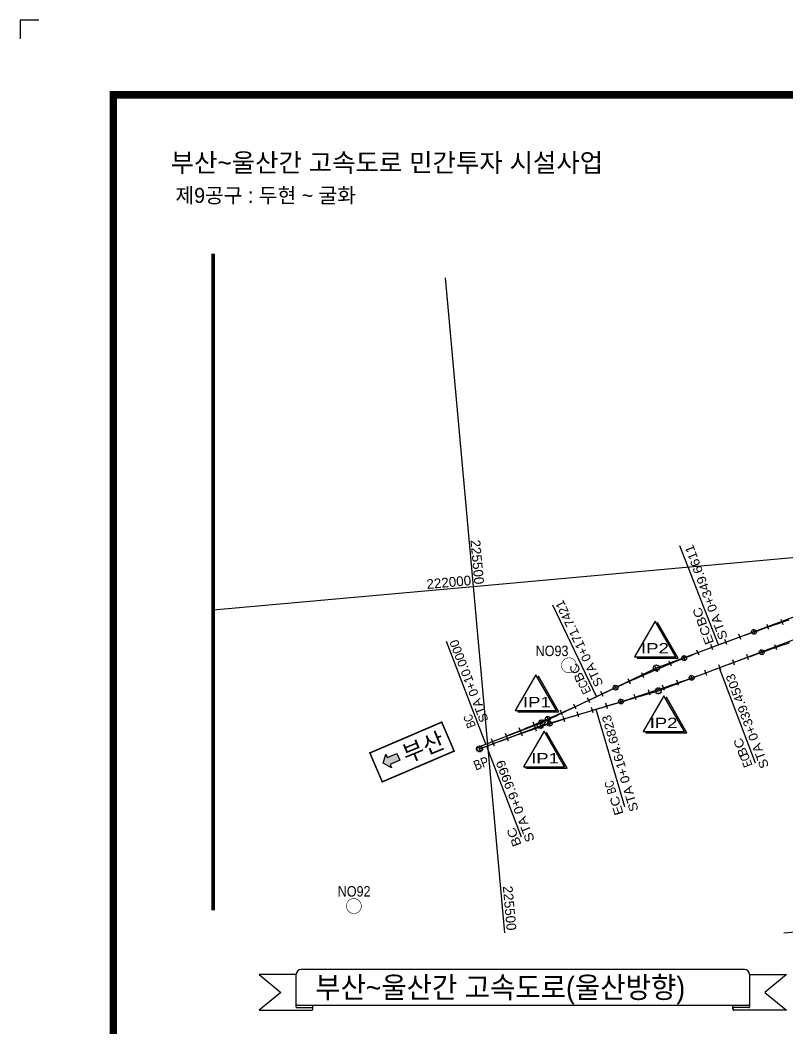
# Model space of a CAD drawing. Extents: x 224102 to 224943, y 224653 to 225247.
# Drawn here: x 224101.5 to 224307.3, y 224976.2 to 225246.6 of the extents above; entities that cross this region are included whole.
import ezdxf
from ezdxf.enums import TextEntityAlignment as Align

# ---------------------------------------------------------------- set-up
doc = ezdxf.new("R2010")
doc.units = 0
doc.header["$LTSCALE"] = 10
doc.header["$MEASUREMENT"] = 0
doc.layers.get('0').update_dxf_attribs({"linetype": 'CONTINUOUS'})
for name, color, linetype in [('CA-ALGN-CNTL', 2, 'CONTINUOUS'), ('CA-ALGN-IPLN', 1, 'CONTINUOUS'), ('CA-ALGN-IPSM', 2, 'CONTINUOUS'), ('CA-ALGN-STSM', 2, 'CONTINUOUS'), ('CA-ALGN-SUBL', 1, 'CONTINUOUS'), ('CA-ALGN-SUBT', 2, 'CONTINUOUS'), ('CA-ALGN-TEXT', 3, 'CONTINUOUS'), ('CA-TEXT', 3, 'CONTINUOUS'), ('CA-XXXX', 2, 'CONTINUOUS'), ('CV-GRID-BORD', 4, 'CONTINUOUS'), ('CV-GRID-LINE', 1, 'CONTINUOUS'), ('CV-GRID-TEXT', 4, 'CONTINUOUS'), ('CV-SURV-SYMB', 3, 'CONTINUOUS'), ('CV-SURV-TEXT', 3, 'CONTINUOUS'), ('CX-BORD', 3, 'CONTINUOUS'), ('CX-BORD-LIN1', 4, 'CONTINUOUS'), ('CX-BORD-LIN2', 3, 'CONTINUOUS'), ('CX-BORD-TEX2', 7, 'CONTINUOUS'), ('CX-BORD-TEX3', 6, 'CONTINUOUS'), ('CX-MISC', 2, 'CONTINUOUS'), ('CZ-LIN2', 3, 'CONTINUOUS'), ('CZ-SYMB', 2, 'CONTINUOUS'), ('CZ-TEX1', 6, 'CONTINUOUS')]:
    doc.layers.add(name, color=color, linetype=linetype)
doc.styles.add('GTXT', font='Dotum.ttf')
doc.styles.get("Standard").update_dxf_attribs({"font": 'Dotum.ttf'})
doc.styles.add('TB_TEXT', font='Dotum.ttf')
doc.styles.add('TB_WBTXT', font='Dotum.ttf')
doc.styles.add('TB_WMTXT', font='Dotum.ttf')

# ---------------------------------------------------------------- blocks, each defined once
blk = doc.blocks.new('CAIPMRK')
at = {"const_width": 0.1}
blk.add_lwpolyline([(-2, 0, -0.9999999999999999), (2, 0, -1)], format="xyb", close=True, dxfattribs=at)
blk.add_circle((0, 0), 1.5)
blk = doc.blocks.new('CASTAMM')
blk.add_line((0, -1.5), (0, 1.5))
blk.add_circle((0, 0), 1.3)
at = {"style": 'GTXT', "flags": 1}
for tag, p in [('XSEC_DAT', (0, -6.854719476030255)), ('STA_DST', (0, -3.624746947281125))]:
    blk.add_attdef(tag, text='', height=2.5, dxfattribs=at).set_placement(p, align=Align.MIDDLE)
blk = doc.blocks.new('CASTAMS')
blk.add_line((0, -1.5), (0, 1.5))
at = {"style": 'GTXT', "flags": 1}
for tag, p in [('XSEC_DAT', (0, -6.854719476030255)), ('STA_DST', (0, -3.624746947281125))]:
    blk.add_attdef(tag, text='', height=2.5, dxfattribs=at).set_placement(p, align=Align.MIDDLE)
blk = doc.blocks.new('CZDIRA1')
blk.add_hatch(color=256).paths.add_polyline_path([(0, 2), (0, -1.999999999999992), (9.333333333333256, -1.999999999999992), (9.333333333333256, -3.999999999999991), (14.66666666666663, 0), (9.333333333333256, 4), (9.333333333333256, 2)])
blk.add_lwpolyline([(9.333333333333256, 4), (14.66666666666663, 0), (9.333333333333256, -3.999999999999991), (9.333333333333256, -1.999999999999992), (0, -1.999999999999992), (0, 2), (9.333333333333256, 2)], close=True)
blk = doc.blocks.new('CVSVCPM')
at = {"const_width": 0.15}
blk.add_lwpolyline([(0, 2, -1), (0, -2, -1), (0, 2)], format="xyb", dxfattribs=at)
at = {"style": 'GTXT', "flags": 1}
blk.add_attdef('NO', text='', height=2.5, dxfattribs=at).set_placement((0, 4.760439115567124), align=Align.MIDDLE)
blk = doc.blocks.new('CXBLKA1-KHCA1')
at = {"layer": 'CX-BORD-LIN1', "const_width": 2}
blk.add_lwpolyline([(796, -2.273736754432321e-12), (0, 0), (0, 553.9999999999995), (795.9999999999995, 553.9999999999995)], close=True, dxfattribs=at)
at = {"layer": 'CX-MISC'}
blk.add_lwpolyline([(-20.00200001999247, 573.9999999999995), (-25, 573.9999999999995), (-25, 569.0020000199916)], dxfattribs=at)
at = {"layer": 'CX-BORD-LIN1', "style": 'TB_TEXT'}
for tag, height, p in [('TR_RNUM4', 3, (285.105116618196, 26.63656332936284)), ('TR_RDAT4', 3.5, (317.5, 26.99999999999994)), ('TR_DGN4', 3.5, (459.1184542177598, 26.99999999999993)), ('TR_CHK4', 3.5, (499.1184542177598, 26.99999999999993)), ('TR_APP4', 3.5, (539.1184542177598, 27.00000000000016)), ('TR_RNUM3', 3, (285.105116618196, 20.63656332936395)), ('TR_RDAT3', 3.5, (317.5, 21.00000000000105)), ('TR_DGN3', 3.5, (459.1184542177598, 21.00000000000104)), ('TR_CHK3', 3.5, (499.1184542177598, 21.00000000000104)), ('TR_APP3', 3.5, (539.1184542177598, 21.00000000000126)), ('TR_RDAT2', 3.5, (317.5, 15.00000000000105)), ('TR_DGN2', 3.5, (459.1184542177598, 15.00000000000104)), ('TR_CHK2', 3.5, (499.1184542177598, 15.00000000000104)), ('TR_APP2', 3.5, (539.1184542177598, 15.00000000000126)), ('TR_RNUM2', 3, (285.105116618196, 14.63656332936395)), ('TR_RNUM1', 3, (285.105116618196, 8.636563329362843)), ('TR_RDAT1', 3.5, (317.5, 8.999999999999943)), ('TR_DGN1', 3.5, (459.1184542177598, 8.999999999999929)), ('TR_CHK1', 3.5, (499.1184542177598, 8.999999999999929)), ('TR_APP1', 3.5, (539.1184542177598, 9.000000000000156))]:
    blk.add_attdef(tag, text='', height=height, dxfattribs=at).set_placement(p, align=Align.MIDDLE_CENTER)
for tag, p in [('TR_RCON4', (342.3033138082337, 26.99999999999994)), ('TR_RCON3', (342.3033138082337, 21.00000000000105)), ('TR_RCON2', (342.3033138082337, 15.00000000000105)), ('TR_RCON1', (342.3033138082337, 8.999999999999943))]:
    blk.add_attdef(tag, text='', height=3.5, dxfattribs=at).set_placement(p, align=Align.MIDDLE_LEFT)
at = {"layer": 'CX-BORD-LIN2', "style": 'TB_TEXT'}
blk.add_attdef('TD_VERSION', text='', height=3, rotation=90, dxfattribs=at).set_placement((800.499999405456, 48.01489921212271), align=Align.MIDDLE_CENTER)
at = {"layer": 'CX-BORD-TEX2', "style": 'TB_WMTXT'}
for tag, height, p in [('TB_CNAME', 5, (15.34476638720071, 531.8324131479244)), ('TB_CSCOP', 4, (16.63456755316156, 523.8324131479244))]:
    blk.add_attdef(tag, text='', height=height, dxfattribs=at).set_placement(p, align=Align.BOTTOM_LEFT)
at = {"layer": 'CX-BORD-TEX2', "style": 'TB_WBTXT'}
for tag, height, p in [('TB_MTITIL', 10, (398, 533.326413560618)), ('TB_STITL', 7, (398, 518.326413560618))]:
    blk.add_attdef(tag, text='', height=height, dxfattribs=at).set_placement(p, align=Align.MIDDLE_CENTER)
at = {"layer": 'CX-BORD-TEX3', "style": 'TB_TEXT'}
for tag, height, p in [('TD_DCOMP', 4.5, (217.5, 24.99999999999931)), ('TD_CSECT', 4.5, (611, 24.99999999999896)), ('TD_DNAME_TOP', 4.5, (755, 24.99999999999912)), ('TD_DNAME_MAIN', 4.5, (755, 19.00715491911868)), ('TD_CCOMP', 4.5, (217.5, 14.99999999999931)), ('TD_HSCAL', 4.5, (626.6991483434026, 15.23515171695612)), ('TD_VSCAL', 4.5, (655.7793615572627, 15.23515171695612)), ('TD_DNAME_BOT', 3, (755, 13.65422715006187)), ('TD_CNAME', 4.5, (65, 5.752181573154171)), ('TD_FIELD', 4.5, (182.5, 5.52709622435755)), ('TD_CSTEP', 4.5, (253.2440000000001, 5.527096224357066)), ('TD_DWGCODE', 4.5, (641, 5.385823260720159)), ('TD_DWGNO', 4.5, (755, 5.385823260720144))]:
    blk.add_attdef(tag, text='', height=height, dxfattribs=at).set_placement(p, align=Align.MIDDLE_CENTER)
at = {"layer": 'CX-BORD-TEX3', "style": 'TB_TEXT', "width": 0.9}
blk.add_attdef('TD_CDIST', text='', height=4.5, dxfattribs=at).set_placement((656, 24.99999999999902), align=Align.MIDDLE_CENTER)

msp = doc.modelspace()

# ---------------------------------------------------------------- hatches: boundary and pattern name
at = {"layer": 'CA-ALGN-TEXT'}
for points in [[(224277.2830563404, 225075.9241127962), (224267.0877444203, 225075.9241127961), (224266.8851300257, 225075.5731743704), (224277.9352724066, 225075.5731743705), (224272.4102012162, 225085.1428783877), (224272.1854003803, 225084.7535119184)], [(224245.3024875853, 225061.4967545814), (224235.1071756652, 225061.4967545814), (224234.9045612706, 225061.1458161556), (224245.9547036515, 225061.1458161556), (224240.429632461, 225070.7155201729), (224240.2048316252, 225070.3261537036)], [(224279.6117378921, 225055.9119698949), (224269.416425972, 225055.9119698949), (224269.2138115774, 225055.5610314692), (224280.2639539583, 225055.5610314692), (224274.7388827679, 225065.1307354865), (224274.5140819321, 225064.7413690172)], [(224247.4759218519, 225046.4488634854), (224237.2806099318, 225046.4488634854), (224237.0779955372, 225046.0979250597), (224248.1281379181, 225046.0979250597), (224242.6030667276, 225055.667629077), (224242.3782658918, 225055.2782626077)]]:
    msp.add_hatch(color=256, dxfattribs=at).paths.add_polyline_path(points)

# ---------------------------------------------------------------- linework, layer by layer
at = {"layer": 'CA-ALGN-CNTL'}
for points in [[(224224.4400036202, 225051.7887450398), (224225.3740711048, 225052.1458414825), (224226.3081367786, 225052.5029357524), (224226.3081385895, 225052.5029379251), (224227.2417587732, 225052.8612006978), (224228.1744801906, 225053.2217977608), (224229.1062972279, 225053.5847245879), (224230.0372060824, 225053.9499788255), (224230.9671966142, 225054.3175615612), (224231.8962653822, 225054.687466458), (224232.824406411, 225055.0596929731), (224233.7516158979, 225055.4342387531), (224234.6778840648, 225055.8111009019), (224235.6032069278, 225056.1902790578), (224236.5275808653, 225056.5717688755), (224237.450996099, 225056.9555674589), (224238.3734506371, 225057.3416746271), (224239.2949368741, 225057.7300856732), (224240.2154488345, 225058.1208000545), (224241.1349809047, 225058.5138132448), (224242.0535271092, 225058.9091247017), (224242.9710836454, 225059.3067320715), (224243.8876429076, 225059.7066306473), (224244.8031989204, 225060.1088198865), (224245.7177458894, 225060.5132972546), (224246.6312800117, 225060.9200603983), (224246.6312800117, 225060.9200603983), (224247.5437936817, 225061.3291046104), (224248.4552829161, 225061.7404295293), (224249.3657399282, 225062.1540324398), (224250.2751591045, 225062.5699088156), (224251.1835384531, 225062.9880584758), (224252.0908683766, 225063.4084765328), (224252.9971428998, 225063.8311624437), (224253.9023602116, 225064.256114036), (224254.8065107148, 225064.6833264218), (224255.7095906064, 225065.1127972476), (224256.0239933877, 225065.2629651523), (224256.0239933877, 225065.2629651523), (224256.6120524612, 225065.5435675096), (224257.5154596558, 225065.9723531253), (224258.419933478, 225066.3988799393), (224259.3254722981, 225066.8231437871), (224260.2320681487, 225067.2451439454), (224261.1397155969, 225067.6648738961), (224262.0484104783, 225068.0823352693), (224262.9581451874, 225068.4975233581), (224263.8689159215, 225068.9104358089), (224264.7807168858, 225069.3210700872), (224265.6935404751, 225069.7294214862), (224266.6073825246, 225070.1354916358), (224267.5222354291, 225070.539275829), (224268.4380973775, 225070.9407718933), (224269.3549585916, 225071.3399769325), (224270.2728154495, 225071.7368866012), (224271.191661795, 225072.1315023488), (224272.1114920143, 225072.523819649), (224273.0322983212, 225072.9138357866), (224273.9540789045, 225073.301548589), (224274.8768259781, 225073.6869553409), (224275.8005315745, 225074.0700553189), (224276.7251940639, 225074.4508443586), (224277.6508036678, 225074.8293195638), (224278.5773583947, 225075.2054807538), (224279.5048506388, 225075.5793232214), (224280.4332744249, 225075.9508464241), (224281.3626239584, 225076.3200478276), (224282.2928914529, 225076.6869247165), (224283.2240750974, 225077.0514749183), (224284.1561671056, 225077.4136957178), (224285.0891636747, 225077.7735847614), (224286.0230548457, 225078.1311411447), (224286.9578369967, 225078.4863605226), (224287.8935041522, 225078.8392423524), (224288.76654418, 225079.1660983378), (224288.76654418, 225079.1660983378), (224288.8300505178, 225079.1897840998), (224289.7673265703, 225079.5383718255), (224289.7673265703, 225079.5383718255), (224290.7052195337, 225079.8852965235), (224291.6437254245, 225080.2305578323), (224292.58284207, 225080.5741575626), (224293.5225658482, 225080.9160913692), (224294.4628947675, 225081.2563590713), (224295.4038248441, 225081.5949603071), (224296.3453522754, 225081.9318927231), (224297.2874768804, 225082.2671583112), (224298.2301930455, 225082.6007525451), (224299.1735007706, 225082.9326754248), (224300.1173920886, 225083.262926227), (224301.0618691721, 225083.5915031407), (224302.0069278566, 225083.9184077959), (224302.9525625284, 225084.2436356666), (224303.8987731875, 225084.5671867526), (224304.8455556694, 225084.8890626841), (224305.7929063524, 225085.2092591157), (224306.7408232444, 225085.5277758668), (224307.689302362, 225085.8446125754)], [(224224.6542607614, 225051.2283036799), (224225.5883282461, 225051.5854001226), (224226.5223821498, 225051.9424913156), (224226.5223957307, 225051.9424965652), (224227.4569087054, 225052.2984245051), (224228.3923086764, 225052.6520150778), (224229.3285898492, 225053.0032657489), (224230.2657462485, 225053.3521759759), (224231.2037722604, 225053.6987412326), (224232.1426599178, 225054.0429607955), (224233.0824075905, 225054.3848305002), (224234.0230051388, 225054.7243514343), (224234.9644489406, 225055.0615192523), (224235.9067350123, 225055.3963335927), (224236.8498517649, 225055.7287893866), (224237.7937991984, 225056.058886634), (224238.7385673537, 225056.3866244308), (224239.6841526088, 225056.7119984315), (224240.6305489885, 225057.0350080936), (224241.5777488871, 225057.35564871), (224242.5257481403, 225057.6739219109), (224243.4745389615, 225057.989824981), (224244.424117729, 225058.303353575), (224245.3744764755, 225058.6145069695), (224246.3256112175, 225058.9232848028), (224247.2775143493, 225059.2296823678), (224247.2775143493, 225059.2296823678), (224248.2301797147, 225059.5337011138), (224249.1836038727, 225059.8353347037), (224250.1377765025, 225060.1345862167), (224251.0926961549, 225060.4314494967), (224252.0483546818, 225060.725925812), (224253.0047462886, 225061.0180126282), (224253.9618673535, 225061.3077056), (224254.9197057447, 225061.5950056341), (224255.817332567, 225061.8618791972), (224255.817332567, 225061.8618791972), (224255.8782587471, 225061.8799205168), (224256.8367914768, 225062.1649038468), (224257.7947270689, 225062.4518853656), (224258.752063893, 225062.7408609087), (224259.7087959739, 225063.0318299336), (224260.6649193279, 225063.3247920785), (224261.620432144, 225063.6197451709), (224262.5753264551, 225063.9166884872), (224263.5296002693, 225064.2156218466), (224264.4832499648, 225064.5165409038), (224265.4362693852, 225064.8194471081), (224266.3886569004, 225065.124336295), (224267.3404083461, 225065.4312100945), (224268.2915157548, 225065.7400677833), (224269.2419796694, 225066.0509033859), (224270.1917917607, 225066.3637201625), (224271.1409523905, 225066.6785141295), (224272.0894534108, 225066.9952865554), (224273.0372931914, 225067.3140332756), (224273.9844679295, 225067.6347519366), (224274.9309712882, 225067.9574459795), (224275.8767996453, 225068.2821110588), (224276.8219511901, 225068.6087450021), (224277.7664179552, 225068.9373470858), (224278.7102001216, 225069.2679153182), (224279.6532915329, 225069.6004511484), (224280.5956865754, 225069.9349500504), (224281.5373832574, 225070.2714118432), (224282.478377776, 225070.6098341734), (224283.4186641559, 225070.9502164984), (224284.1778972666, 225071.2266747256), (224284.3582405862, 225071.2925566454), (224285.2971010913, 225071.6368540721), (224286.2352418685, 225071.9831064247), (224287.172661107, 225072.3313115307), (224288.1093506585, 225072.6814706585), (224288.9424426695, 225072.9947727127), (224288.9424544395, 225072.9947757897), (224289.0453168579, 225073.0335582763), (224289.9813751965, 225073.3854052401), (224290.9180616711, 225073.7355761378), (224291.855372479, 225074.0840686161), (224292.7933056282, 225074.430882494), (224292.7933056282, 225074.430882494), (224293.7318593079, 225074.7760155989), (224294.6710293537, 225075.1194695609), (224295.6108121435, 225075.4612400346), (224296.5512056856, 225075.8013268392), (224297.4922079883, 225076.1397297939), (224298.4338132568, 225076.4764463642), (224299.3760214913, 225076.8114765503), (224300.3188267163, 225077.1448198094), (224301.2622271208, 225077.476473969), (224302.206220894, 225077.8064368564), (224303.1508038713, 225078.1347101016), (224304.09597225, 225078.4612913513), (224305.0417240382, 225078.7861804244), (224305.9880574251, 225079.1093751484), (224306.9349664352, 225079.4308749807), (224307.8824492575, 225079.7506777486)]]:
    msp.add_lwpolyline(points, dxfattribs=at)
at = {"layer": 'CA-ALGN-IPLN'}
for p, q in [((224272.0858612781, 225072.9432021189), (224524.7248842214, 225167.1927100811)), ((224272.5826512063, 225066.8250156287), (224432.2552996005, 225127.0422473759)), ((224241.4241850001, 225058.2818348549), (224272.0858612781, 225072.9432021189)), ((224240.9779671206, 225057.4688938772), (224272.5826512063, 225066.8250156287)), ((224224.4400036202, 225051.7887450398), (224241.4241850001, 225058.2818348549)), ((224224.6542607614, 225051.2283036799), (224240.9779671206, 225057.4688938772))]:
    msp.add_line(p, q, dxfattribs=at)
at = {"layer": 'CA-ALGN-SUBL', "linetype": 'Continuous'}
for p, q in [((224288.766536764, 225079.1660958014), (224278.3685364315, 225105.6423312117)), ((224256.0239784461, 225065.2629593968), (224244.2902834229, 225089.8019232287)), ((224226.3081150071, 225052.5029270425), (224215.7964845872, 225079.9985340102)), ((224288.9424544433, 225072.994775791), (224298.5405068455, 225047.5444832182)), ((224255.8173325733, 225061.8618791993), (224263.538292218, 225035.7807210997)), ((224226.5223821583, 225051.9424913186), (224235.8068896816, 225027.656714143))]:
    msp.add_line(p, q, dxfattribs=at)
at = {"layer": 'CA-ALGN-TEXT'}
for points in [[(224271.7579851499, 225085.4938168134), (224266.2329139595, 225075.9241127962), (224277.2830563404, 225075.9241127962)], [(224239.7774163948, 225071.0664585986), (224234.2523452044, 225061.4967545813), (224245.3024875852, 225061.4967545814)], [(224274.0866667016, 225065.4816739122), (224268.5615955112, 225055.9119698949), (224279.6117378921, 225055.9119698949)], [(224241.9508506614, 225056.0185675027), (224236.425779471, 225046.4488634854), (224247.4759218519, 225046.4488634854)]]:
    msp.add_lwpolyline(points, close=True, dxfattribs=at)
for points in [[(224267.0877444203, 225075.9241127961), (224266.8851300257, 225075.5731743704), (224277.9352724066, 225075.5731743705), (224272.4102012162, 225085.1428783877), (224272.1854003803, 225084.7535119184)], [(224235.1071756652, 225061.4967545814), (224234.9045612706, 225061.1458161557), (224245.9547036514, 225061.1458161557), (224240.429632461, 225070.7155201729), (224240.2048316252, 225070.3261537036)], [(224269.416425972, 225055.9119698949), (224269.2138115774, 225055.5610314692), (224280.2639539583, 225055.5610314692), (224274.7388827679, 225065.1307354865), (224274.514081932, 225064.7413690172)], [(224237.2806099318, 225046.4488634854), (224237.0779955372, 225046.0979250597), (224248.1281379181, 225046.0979250597), (224242.6030667276, 225055.667629077), (224242.3782658918, 225055.2782626077)]]:
    msp.add_lwpolyline(points, dxfattribs=at)
at = {"layer": 'CA-XXXX', "const_width": 0.4043520000000019}
msp.add_lwpolyline([(224195.2648168693, 225050.1579349392), (224214.5319244853, 225058.4085988721), (224217.8525317767, 225050.6542534577), (224198.5854241608, 225042.4035895248)], close=True, dxfattribs=at)
at = {"layer": 'CV-GRID-BORD', "const_width": 1.000000000000005}
msp.add_lwpolyline([(224153.2548743056, 225001.9518438558), (224884.1602290471, 225001.9518438572), (224884.1602290468, 225177.52027465), (224153.2548743053, 225177.5202746486)], close=True, dxfattribs=at)
at = {"layer": 'CV-GRID-LINE', "linetype": 'Continuous'}
for p, q in [((224215.4349263097, 225177.5202746487), (224222.9457081011, 225094.8020032976)), ((224222.9457081011, 225094.8020032976), (224322.5360117801, 225103.8447580271)), ((224153.2548743055, 225088.4741069701), (224222.9457081011, 225094.8020032976)), ((224222.9457081011, 225094.8020032976), (224231.3764607688, 225001.9518438559)), ((224306.2194943628, 225001.9518438561), (224331.5787665096, 225004.2544543479))]:
    msp.add_line(p, q, dxfattribs=at)
at = {"layer": 'CZ-LIN2'}
for p, q in [((224165.5614627653, 224990.768480834), (224171.3899397101, 224985.9896823217)), ((224175.447783548, 224990.6791014046), (224175.4477835481, 224982.2216018785)), ((224295.6618945339, 224992.1041014048), (224176.8727835481, 224992.1041014046)), ((224297.0868945339, 224982.2216018787), (224297.0868945339, 224990.6791014048)), ((224306.9732153166, 224990.7684808343), (224301.1447383719, 224985.9896823219)), ((224171.3899397101, 224985.9896823217), (224165.5614627654, 224981.2108838094)), ((224301.1447383719, 224985.9896823219), (224306.9732153166, 224981.2108838097)), ((224175.7444792343, 224982.54650438), (224296.7901988477, 224982.5465043802)), ((224175.7444792341, 224981.8966993771), (224179.7015603133, 224981.8966993771)), ((224180.0138318089, 224981.5537915932), (224180.0138318089, 224982.54650438)), ((224292.5208462731, 224981.5537915934), (224292.5208462731, 224982.5465043802)), ((224296.7901988479, 224981.8966993773), (224292.8331177687, 224981.8966993773))]:
    msp.add_line(p, q, dxfattribs=at)
for points in [[(224175.4505893568, 224990.768480834), (224165.5614627653, 224990.768480834)], [(224297.0840887251, 224990.7684808343), (224306.9732153166, 224990.7684808343)], [(224165.5614627654, 224981.2108838094), (224179.7015603133, 224981.2108838094)], [(224306.9732153166, 224981.2108838097), (224292.8331177687, 224981.2108838096)]]:
    msp.add_lwpolyline(points, dxfattribs=at)
for centre, radius, start, end in [((224176.872783548, 224990.6791014046), 1.425000000000006, 90, 180), ((224295.6618945339, 224990.6791014048), 1.425000000000006, 0, 90), ((224175.7740268584, 224982.2216018785), 0.3262433103329936, 84.80364138162376, 275.1963586183762), ((224179.6694211947, 224981.5537915932), 0.3444106141967004, 264.6455805550249, 95.35441944663542), ((224292.8652568873, 224981.5537915934), 0.3444106141967004, 84.64558055502484, 275.3544194449752), ((224296.7606512236, 224982.2216018788), 0.3262433103329936, 264.8036413816238, 95.19635861837624)]:
    msp.add_arc(centre, radius, start, end, dxfattribs=at)

# ---------------------------------------------------------------- block references
at = {"layer": 'CA-ALGN-IPSM', "xscale": 0.5, "yscale": 0.5}
for p in [(224272.0858612781, 225072.9432021189), (224272.5826512063, 225066.8250156287), (224240.9779671206, 225057.4688938772), (224241.4241850001, 225058.2818348549), (224224.6542607614, 225051.2283036799)]:
    msp.add_blockref('CAIPMRK', p, dxfattribs=at)
at = {"layer": 'CA-ALGN-STSM', "yscale": 0.5, "zscale": 0.5}
for name, p, xscale, rotation in [('CASTAMS', (224302.0069269511, 225083.9184067095), 0.4999999999929166, 19.03020030693999), ('CASTAMS', (224305.7929064428, 225085.2092581198), 0.5000000000083819, 18.62404887245624), ('CASTAMS', (224294.4628947675, 225081.2563590712), 0.5000000000125266, 19.84251902339221), ('CASTAMM', (224298.2301943491, 225082.6007514585), 0.499999999987966, 19.43634304021363), ('CASTAMS', (224290.7052195337, 225079.8852965235), 0.4999999999993522, 20.2485635852266), ('CASTAMM', (224279.5048505304, 225075.5793244165), 0.4999999999931315, 21.88118288100602), ('CASTAMS', (224283.2240761837, 225077.0514740128), 0.5000000000081931, 21.30830513057786), ('CASTAMS', (224286.9578369967, 225078.4863605226), 0.4999999999978171, 20.73528667689854), ('CASTAMS', (224296.5512057761, 225075.8013258433), 0.4999999999903951, 19.83086850633296), ('CASTAMM', (224300.3188267163, 225077.1448198094), 0.5000000000074181, 19.42047797908801), ('CASTAMS', (224304.0959712541, 225078.4612912608), 0.5000000000038229, 19.0101203217436), ('CASTAMS', (224275.8005315746, 225074.0700553189), 0.4999999999867514, 22.45412444397805), ('CASTAMS', (224292.7933056282, 225074.430882494), 0.5000000000012386, 20.24124357520885), ('CASTAMS', (224292.7933056282, 225074.430882494), 0.5000000000012386, 20.24124357520885), ('CASTAMS', (224268.4380963816, 225070.9407718029), 0.5000000000046007, 23.60005174081664), ('CASTAMS', (224272.111490928, 225072.5238205544), 0.5000000000057541, 23.02710334325165), ('CASTAMM', (224281.5373844525, 225070.2714119517), 0.4999999999918794, 19.72106030797631), ('CASTAMS', (224285.2971010913, 225071.636854072), 0.4999999999955006, 20.19852932025822), ('CASTAMS', (224289.0453179443, 225073.0335573708), 0.4999999999903858, 20.65171683612537), ('CASTAMM', (224261.1397154884, 225067.6648750912), 0.5000000000021826, 24.74593817655985), ('CASTAMS', (224264.7807159804, 225069.3210690009), 0.5000000000115266, 24.17305804829693), ('CASTAMS', (224277.7664190416, 225068.9373461803), 0.4999999999899461, 19.24369382733777), ('CASTAMS', (224257.5154586598, 225065.9723530348), 0.5000000000073929, 25.31902052102253), ('CASTAMS', (224266.38865681, 225065.1243372909), 0.5000000000045529, 17.8113080240687), ('CASTAMS', (224270.1917917607, 225066.3637201625), 0.4999999999848811, 18.28872333426779), ('CASTAMS', (224273.9844668432, 225067.634752842), 0.4999999999843321, 18.76616701529978), ('CASTAMS', (224250.2751601004, 225062.569908906), 0.5000000000037058, 24.6461480097783), ('CASTAMS', (224253.9023602117, 225064.256114036), 0.5000000000012155, 25.21911952708201), ('CASTAMS', (224258.752063893, 225062.7408609086), 0.5000000000132494, 16.85636203488876), ('CASTAMM', (224262.5753264551, 225063.9166884871), 0.4999999999938058, 17.33379616282631), ('CASTAMS', (224246.6312800117, 225060.9200603983), 0.5000000000131389, 24.07322145457957), ('CASTAMS', (224246.6312800117, 225060.9200603983), 0.5000000000131389, 24.07322145457957), ('CASTAMS', (224251.0926971508, 225060.4314495871), 0.4999999999916256, 17.19776470447426), ('CASTAMS', (224254.9197066502, 225061.5950067204), 0.5000000000002411, 16.6246985028707), ('CASTAMS', (224239.2949368741, 225057.7300856732), 0.5000000000018316, 22.92732409049109), ('CASTAMM', (224242.9710824504, 225059.3067319629), 0.5000000000046418, 23.50021868664477), ('CASTAMM', (224243.4745390701, 225057.9898237859), 0.4999999999957363, 18.34364312261909), ('CASTAMS', (224247.2775133534, 225059.2296822774), 0.499999999994144, 17.77069554565173), ('CASTAMS', (224247.2775133534, 225059.2296822774), 0.499999999994144, 17.77069554565173), ('CASTAMS', (224231.8962653822, 225054.6874664579), 0.500000000014158, 21.78132972223051), ('CASTAMS', (224235.6032069278, 225056.1902790578), 0.4999999999982963, 22.35433066799899), ('CASTAMS', (224235.9067340165, 225055.3963335022), 0.5000000000082294, 19.4895429136101), ('CASTAMS', (224239.6841526993, 225056.7119974355), 0.4999999999962177, 18.91662057936848), ('CASTAMS', (224228.174480281, 225053.2217967649), 0.4999999999924386, 21.20841909884801), ('CASTAMS', (224228.3923096723, 225052.6520151682), 0.4999999999878814, 20.63547717874224), ('CASTAMS', (224232.1426600082, 225054.0429597996), 0.5000000000033366, 20.06253770545798), ('CASTAMM', (224224.6542607614, 225051.2283036799), 0.4999999999895175, 20.92189179395542)]:
    msp.add_blockref(name, p, dxfattribs=dict(at, xscale=xscale, rotation=rotation))
at = {"layer": 'CV-SURV-SYMB'}
msp.add_blockref('CVSVCPM', (224248.6233317174, 225073.6533224543), dxfattribs=at)
for p, rotation in [((224248.6233317174, 225073.6533224543), 90), ((224190.9727538734, 225009.1197303471), 90), ((224190.9727538734, 225009.1197303472), 180)]:
    msp.add_blockref('CVSVCPM', p, dxfattribs=dict(at, rotation=rotation))
at = {"layer": 'CX-BORD'}
ref = msp.add_blockref('CXBLKA1-KHCA1', (224126.5170676483, 224672.5690465146), dxfattribs=at)
ref.add_attrib('TB_CNAME', '부산~울산간 고속도로 민간투자 시설사업', dxfattribs={"layer": 'CX-BORD-TEX2', "height": 5, "style": 'TB_WMTXT'}).set_placement((224141.8618340355, 225204.4014596626), align=Align.BOTTOM_LEFT)
ref.add_attrib('TB_CSCOP', '제9공구 : 두현 ~ 굴화', dxfattribs={"layer": 'CX-BORD-TEX2', "height": 4, "style": 'TB_WMTXT'}).set_placement((224143.1516352014, 225196.4014596626), align=Align.BOTTOM_LEFT)
at = {"layer": 'CZ-SYMB', "xscale": 0.2999999999997043, "yscale": 0.5, "rotation": 203.1818365371888}
msp.add_blockref('CZDIRA1', (224202.8678678523, 225049.1105934517), dxfattribs=at)

# ---------------------------------------------------------------- texts
at = {"layer": 'CA-ALGN-SUBT'}
for s, height, rotation, width, p, p2 in [('  STA 0+349.6611', 2.400000552240661, 110.4585320555325, 1.014685635608931, (224291.9234763668, 225079.207039667), (224281.8570281637, 225106.1904976047)), ('STA 0+171.7421', 2.400000552240661, 115.5555354487378, 0.9634586653047661, (224257.8944995768, 225068.6408342312), (224247.0235761989, 225091.3754623811)), ('  BC', 2.400000552240661, 110.4585320594918, 1.043909348455987, (224286.4653245159, 225082.6787085887), (224283.9487124646, 225089.4245730731)), ('  EC', 2.400000552240661, 110.4585320592748, 1.070183930312999, (224288.2579314192, 225077.8278212102), (224285.7413193679, 225084.5736856946)), ('STA 0+10.0000', 2.400000552240661, 110.9219650285861, 0.9664761264275625, (224227.1230171702, 225058.9253881503), (224218.7669662347, 225080.7825760927)), ('  BC', 2.400000552240661, 115.5555354516758, 1.043909348382705, (224253.8705570271, 225067.9503343023), (224250.7645789188, 225074.4459423448)), ('  STA 0+339.4503', 2.399999999817422, 110.6629283440825, 1.014685635593103, (224302.9921992833, 225044.6943900953), (224292.8295572079, 225071.6417592784)), ('EC', 2.400000552240661, 115.5555354415726, 0.7999276407648129, (224254.6577227946, 225066.6582043563), (224253.1047337416, 225069.9060083767)), ('BC', 2.400000552240661, 110.9219650201506, 0.7709205018775824, (224223.746411458, 225057.4184086113), (224222.4608651611, 225060.7810529094)), ('  STA 0+164.6823', 2.399999999817422, 106.4906459960144, 1.014685635595268, (224267.867609506, 225032.9633334814), (224259.6924759007, 225060.5786768684)), ('  BC', 2.399999999817422, 110.6629283523193, 1.043909348391582, (224297.438675119, 225047.6780880212), (224294.8980145993, 225054.4149303164)), ('EC', 2.399999999817422, 110.6629283375266, 0.799927641004125, (224297.8767495882, 225046.8750064419), (224296.6064193293, 225050.2434275896)), ('  STA 0+9.9999', 2.399999999817422, 110.9219693736755, 1.028782238807173, (224240.1889849078, 225024.9648446711), (224231.1901611093, 225048.5033486634)), ('BC', 2.399999999817422, 106.4906459873456, 0.7709205018306218, (224261.3962558212, 225039.5448190728), (224260.3743641214, 225042.9967369952)), ('  EC', 2.399999999817422, 106.4906459996622, 1.070183930303045, (224263.8504126694, 225031.902246047), (224261.8066292676, 225038.8060818938)), ('  BC', 2.399999999817422, 110.9219693790899, 1.04390934842626, (224236.6853495185, 225023.6986892976), (224234.1142570042, 225030.423976152))]:
    msp.add_text(s, height=height, rotation=rotation, dxfattribs=dict(at, width=width)).set_placement(p, p2, align=Align.FIT)
at = {"layer": 'CA-ALGN-TEXT'}
for s, width, p, p2 in [(' IP2', 1.244645735781999, (224266.5912804836, 225076.8131242545), (224275.3912804836, 225076.8131242546)), (' IP1', 1.244645735781999, (224234.959569453, 225062.3857660644), (224243.759569453, 225062.3857660644)), (' IP2', 1.244645735781999, (224268.9199620353, 225056.8009813533), (224277.7199620353, 225056.8009813533)), (' IP1', 1.244645735777883, (224237.1330037196, 225047.3378749684), (224245.9330037196, 225047.3378749684))]:
    msp.add_text(s, height=2.800000000000013, dxfattribs=dict(at, width=width)).set_placement(p, p2, align=Align.FIT)
at = {"layer": 'CA-ALGN-TEXT', "width": 0.8374048401923258}
msp.add_text('BP', height=2.600000000000012, rotation=20.92196501373899, dxfattribs=at).set_placement((224223.6834948744, 225045.4283241115), (224227.4197654575, 225046.8567085569), align=Align.FIT)
at = {"layer": 'CA-TEXT'}
msp.add_text('부산', height=4.588660819132434, rotation=22.29865624966772, dxfattribs=at).set_placement((224205.1252953621, 225047.4046941423))
at = {"layer": 'CV-GRID-TEXT'}
for s, rotation, width, p, p2 in [('225500', 275.1882040424168, 0.9496198943420471, (224222.2227677293, 225107.1873719727), (224223.3078982968, 225095.2365355313)), ('222000', 5.188204042530014, 0.9496198943468428, (224210.5603394259, 225094.0790629259), (224222.5111758674, 225095.1641934934)), ('225500', 275.1882040425552, 0.9496198943422555, (224230.8874873287, 225014.4089332494), (224231.9726178962, 225002.4580968079))]:
    msp.add_text(s, height=2.600000000000012, rotation=rotation, dxfattribs=dict(at, width=width)).set_placement(p, p2, align=Align.FIT)
at = {"layer": 'CV-SURV-TEXT', "width": 0.8655776211846538}
msp.add_text('NO93', height=2.800000000000013, rotation=0.05217984666864497, dxfattribs=at).set_placement((224239.6982381456, 225076.1131828931), (224248.4982344963, 225076.1211971412), align=Align.FIT)
at = {"layer": 'CV-SURV-TEXT', "width": 0.865577621184716}
msp.add_text('NO92', height=2.800000000000013, dxfattribs=at).set_placement((224186.6461564139, 225011.661563971), (224195.4461564139, 225011.661563971), align=Align.FIT)
at = {"layer": 'CZ-TEX1', "width": 0.95}
msp.add_text('부산~울산간 고속도로(울산방향)', height=5.700000000000026, dxfattribs=at).set_placement((224180.6110039239, 224984.4677908252))

doc.saveas('drawing.dxf')
